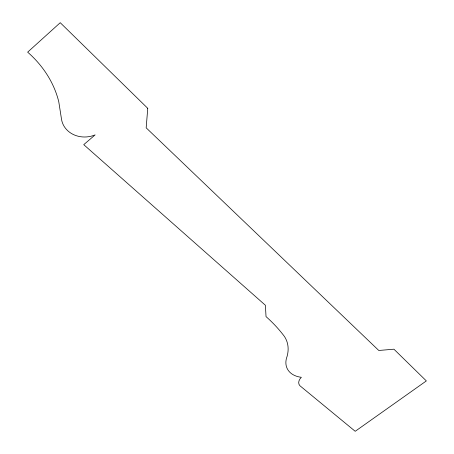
<?xml version="1.0" encoding="UTF-8"?>
<svg xmlns="http://www.w3.org/2000/svg" width="454" height="454" viewBox="0 0 454 454"><rect width="100%" height="100%" fill="white"/><g stroke="black" fill="none" stroke-linecap="round" stroke-linejoin="round"><path stroke-width="0.68" d="M147.754 108.33L146.171 127.835L378.789 350.477L393.924 349.194L426.346 380.917L355.21 431.3L299.878 385.701A9.659 6.43 -24 0 1 301.343 377.302A28.017 19.034 -24.8 0 1 287.047 356.509A45.593 31.797 -21.5 0 0 284.403 336.431A240.007 158.923 -12.7 0 0 266.033 316.614L265.386 305.253L83.746 144.656L95.136 134.878A24.346 21.486 -9.8 0 1 61.517 119.271L58.765 101.73A113.653 96.231 6.7 0 0 27.654 52.153L60.24 22.7L147.754 108.33"/></g></svg>
